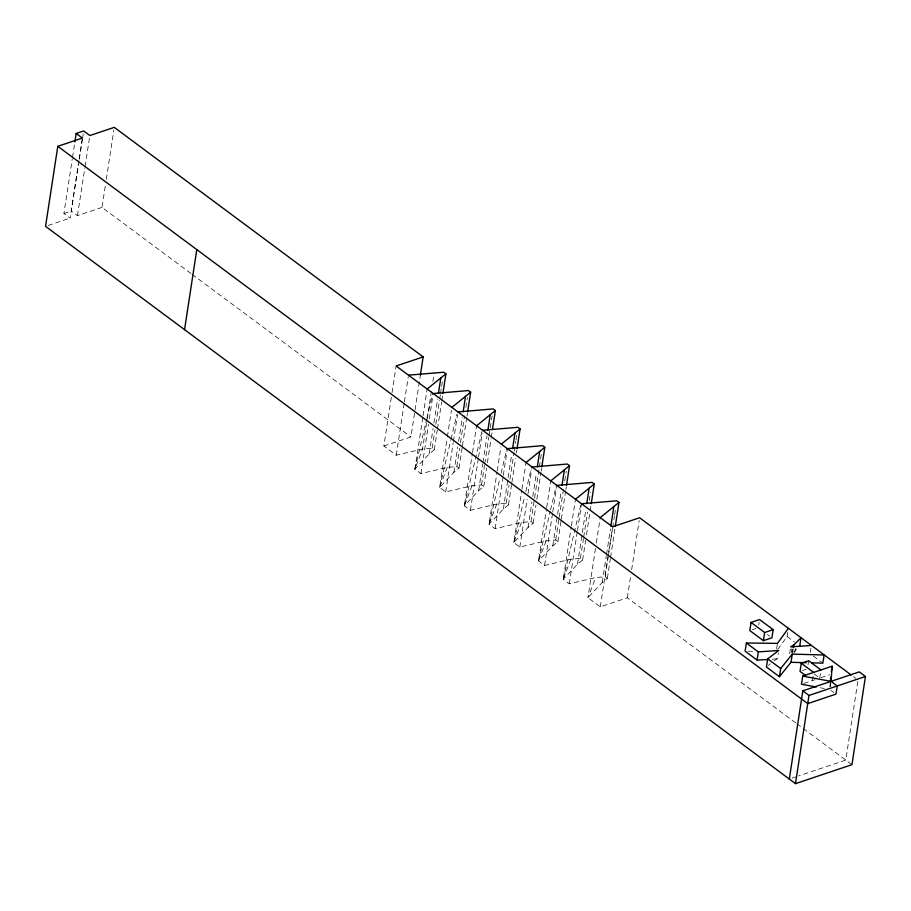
<?xml version="1.0" encoding="UTF-8"?>
<svg xmlns="http://www.w3.org/2000/svg" width="911" height="911" viewBox="0 0 911 911"><rect width="100%" height="100%" fill="white"/><g stroke="black" fill="none" stroke-linecap="round" stroke-linejoin="round"><path stroke-width="0.68" stroke-dasharray="4.55 3.42" d="M829.989 686.769L830.297 682.635M78.915 160.541L70.101 218.105L63.918 213.516L72.299 158.753M72.516 157.352L74.884 141.9M79.132 159.129L82.354 138.073M190.923 273.459L102.009 207.389L105.448 184.922M106.314 179.308L113.829 130.159M795.713 722.901L627.349 597.775L600.315 606.851L587.959 597.673L602.239 582.516L607.352 578.371L605.155 576.743L595.612 577.585L569.295 583.803L563.237 579.294L577.517 564.137L582.63 560.003L580.432 558.375L570.89 559.206L544.573 565.435L538.515 560.925L552.795 545.769L557.908 541.624L555.71 539.995L546.167 540.838L519.851 547.055L513.793 542.557L528.073 527.401L533.186 523.256L530.988 521.627L521.445 522.47L495.128 528.687L489.07 524.189L503.35 509.021L508.463 504.888L506.265 503.259L496.723 504.102L470.406 510.319L464.348 505.81L478.628 490.653L483.741 486.508L481.543 484.88L472 485.722L445.684 491.951L439.626 487.442L453.906 472.285L459.019 468.14L456.832 466.512L447.278 467.354L420.962 473.572L414.904 469.074L429.183 453.917L434.296 449.772L432.167 448.189L422.556 448.986L396.239 455.204L383.884 446.014L391.832 394.064M392.049 392.664L396.126 365.983M396.239 455.204L404.188 403.254M404.404 401.842L408.276 376.573M383.884 446.014L410.918 436.938L420.37 375.161M431.381 391.32L422.556 448.986L414.904 469.074L422.852 417.113M423.068 415.712L427.157 389.031M432.884 381.47L434.183 373.032M420.962 473.572L428.489 424.424M429.343 418.809L432.782 396.342M429.183 453.917L433.067 428.591M433.921 422.966L437.587 399.052M432.167 448.189L434.957 429.901M435.822 424.275L439.478 400.362M439.694 398.961L440.343 394.736M440.56 393.324L441.414 387.699M441.63 386.298L442.495 380.673M434.296 449.772L437.314 430.083M437.531 428.671L441.619 401.945M441.835 400.544L442.905 393.506M447.278 467.354L439.626 487.442L447.142 438.293M447.358 436.893L451.446 410.212M445.684 491.951L453.211 442.803M453.416 441.391L457.504 414.721M453.906 472.285L457.789 446.971M458.643 441.345L462.31 417.432M456.832 466.512L459.622 448.223M460.488 442.598L464.576 415.871M465.863 407.433L467.377 397.595M459.019 468.14L462.253 447.039M462.458 445.638L466.762 417.511M466.979 416.099L467.411 413.287M472 485.722L464.348 505.81L472.297 453.86M472.513 452.46L476.59 425.779M470.406 510.319L478.355 458.358M478.571 456.958L482.226 433.089M478.628 490.653L482.716 463.927M482.932 462.526L487.021 435.8M481.543 484.88L484.561 465.191M484.777 463.79L488.865 437.064M489.082 435.652L492.099 415.963M483.741 486.508L486.542 468.231M487.396 462.606L491.063 438.692M491.268 437.28L492.134 431.655M496.723 504.102L489.07 524.189L497.019 472.228M497.235 470.828L500.891 446.959M495.128 528.687L503.077 476.738M503.293 475.326L507.381 448.645M503.35 509.021L511.743 454.168M506.265 503.259L509.067 484.971M509.932 479.345L514.02 452.619M514.237 451.218L515.74 441.368M515.956 439.956L516.822 434.331M508.463 504.888L511.686 483.787M511.902 482.375L515.569 458.472M516.423 452.847L516.856 450.023M521.445 522.47L513.793 542.557L521.741 490.608M521.957 489.196L526.034 462.515M519.851 547.055L527.162 499.319M528.016 493.705L531.671 469.825M528.073 527.401L531.944 502.075M532.81 496.449L536.249 473.948M530.988 521.627L539.175 468.174M539.392 466.774L541.544 452.71M533.186 523.256L535.987 504.967M536.841 499.342L540.929 472.615M541.145 471.215L541.578 468.402M546.167 540.838L538.515 560.925L546.463 508.976M546.68 507.564L550.756 480.894M544.573 565.435L552.521 513.474M552.738 512.073L556.61 486.793M552.795 545.769L561.187 490.915M555.71 539.995L558.944 518.894M559.16 517.494L563.465 489.366M564.752 480.917L566.255 471.078M557.908 541.624L561.13 520.523M561.347 519.122L565.651 490.995M565.868 489.583L566.3 486.77M570.89 559.206L563.237 579.294L571.186 527.344M571.402 525.943L575.479 499.262M569.295 583.803L577.244 531.842M577.46 530.441L581.537 503.76M577.517 564.137L585.693 510.695M580.432 558.375L583.45 538.674M583.666 537.274L587.538 511.948M589.258 500.697L590.556 492.259M582.63 560.003L585.636 540.303M586.502 534.677L589.941 512.176M590.157 510.764L591.023 505.138M595.475 548.524L587.959 597.673L595.612 577.585M596.341 542.91L600.201 517.63M602.239 582.516L606.327 555.79M606.544 554.378L610.416 529.063M600.315 606.851L608.48 553.501M608.696 552.089L612.351 528.221M605.155 576.743L608.172 557.054M608.389 555.642L612.477 528.915M612.693 527.515L614.413 516.252M614.629 514.852L615.699 507.814M607.352 578.371L610.359 558.682M610.575 557.27L615.096 527.731M627.349 597.775L630.788 575.308M631.642 569.694L639.169 520.545M758.715 625.003L759.136 622.27M776.605 648.826L777.436 643.382M774.213 660.691L777.493 658.653L778.324 653.21M777.743 649.406L787.104 636.561L787.73 632.485M789.621 653.665L790.463 648.222M791.147 652.925L791.773 648.848M792.149 652.014L792.559 649.292M792.524 653.153L793.151 649.065M794.756 653.039L795.599 647.596M808.011 664.825L808.638 660.748M810.289 652.287L810.915 648.199M812.384 680.574L813.637 672.398M819.752 678.103L820.993 669.927M830.206 686.814L831.037 681.371M857.809 681.462L845.772 760.093L798.719 775.887M102.009 207.389L77.458 215.634L71.286 211.045L78.46 164.675M79.337 159.061L82.389 139.383M82.605 137.982L83.254 133.758M77.458 215.634L84.86 167.863M85.076 166.462L89.654 136.946M414.904 469.074L426.621 419.436M426.952 418.058L432.805 393.233M439.626 487.442L450.694 440.56M451.025 439.182L456.878 414.368M464.348 505.81L482.249 429.981M489.07 524.189L499.809 478.685M501.118 473.173L506.971 448.349M513.793 542.557L524.531 497.053M525.841 491.541L531.694 466.717M538.515 560.925L550.233 511.287M550.551 509.909L556.416 485.096M563.237 579.294L581.138 503.464M793.424 652.253L797.934 647.755M768.394 665.451L770.33 663.857M63.918 213.516L71.286 211.045M48.135 225.484L70.101 218.105M752.235 629.763L755.879 628.533M802.477 670.564L806.155 669.323M803.901 683.421L814.844 679.743M820.993 677.682L829.67 674.766M792.001 778.153L797.376 776.343M772.266 659.313L777.493 658.653M747.942 651.206L753.591 651.274M820.355 687.771L824.398 688.522M853.47 676.668L855.748 678.365M787.104 636.561L794.472 642.039M813.272 656.022L822.861 663.14M767.369 634.455L769.636 636.14M814.127 673.924L818.625 677.26M830.821 690.299L833.907 692.599M192.062 274.313L410.918 436.938M796.852 723.744L851.956 764.682"/><path stroke-width="1.37" d="M830.399 681.257L830.707 677.112M789.313 779.053L802.807 690.845L859.267 671.885L865.45 676.486L851.956 764.682L795.485 783.642L45.55 226.349L57.803 146.318L807.738 703.611L835.968 694.125L837.22 685.96L831.037 681.371L832.153 666.18L802.728 676.064L801.475 684.229L816.302 687.008M74.884 141.9L76.171 133.473L83.687 130.956L89.87 135.545L114.262 127.358L423.159 356.907L420.37 375.161M184.546 329.645L196.799 249.603M438.442 393.427L440.81 377.963M442.905 393.506L445.923 373.817L443.782 372.235L408.492 375.161M463.164 411.806L465.532 396.331M467.628 411.874L470.645 392.185L468.448 390.557L433.215 393.541M487.886 430.174L490.255 414.699M492.566 428.842L495.368 410.554L493.17 408.925L457.937 411.909M512.608 448.542L514.977 433.067M517.072 448.622L520.09 428.933L517.892 427.305L482.659 430.277M537.331 466.91L539.699 451.446M541.794 466.99L544.812 447.301L542.614 445.673L507.381 448.645M562.053 485.29L564.421 469.814M566.517 485.369L569.523 465.669L567.337 464.041L532.104 467.024M586.775 503.658L589.144 488.182M591.239 503.737L594.245 484.048L592.059 482.409L556.815 485.392M610.848 526.251L613.866 506.562M615.312 526.33L618.968 502.416L616.781 500.788L581.537 503.76M788.345 628.396L777.436 643.382L746.36 643.007L745.118 651.171L757.075 660.065L768.121 659.518M751.051 622.407L749.81 630.571L763.407 640.684L771.913 637.825L773.154 629.66L759.558 619.548L751.051 622.407L764.659 632.519L773.154 629.66M757.075 660.065L758.328 651.9L746.36 643.007M763.407 640.684L764.659 632.519M758.328 651.9L778.746 650.488L767.7 658.869L766.447 667.034L779.44 676.679L790.999 662.308L792.251 654.132L824.113 654.975L822.861 663.14L811.781 662.855M779.44 676.679L780.681 668.515L792.251 654.132M793.356 647.71L793.777 644.988L800.985 637.791L799.733 645.956M820.993 669.927L808.638 660.748L801.281 663.219L800.029 671.384L805.643 675.563M795.485 783.642L808.991 695.435L802.807 690.845M831.322 671.635L832.153 666.18M427.157 389.031L445.923 373.817M451.879 407.411L470.645 392.185M476.59 425.779L495.368 410.554M501.312 444.147L520.09 428.933M526.034 462.515L544.812 447.301M550.756 480.894L569.523 465.669M575.479 499.262L594.245 484.048M600.201 517.63L618.968 502.416M793.777 644.988L790.668 646.856L811.337 645.478M57.803 146.318L82.354 138.073L76.171 133.473M423.159 356.907L396.126 365.983L612.568 526.82L639.602 517.744L851.193 674.983M808.991 695.435L865.45 676.486M790.999 662.308L806.235 662.707M802.728 676.064L831.037 681.371M801.281 663.219L813.637 672.398M767.7 658.869L780.681 668.515"/></g></svg>
